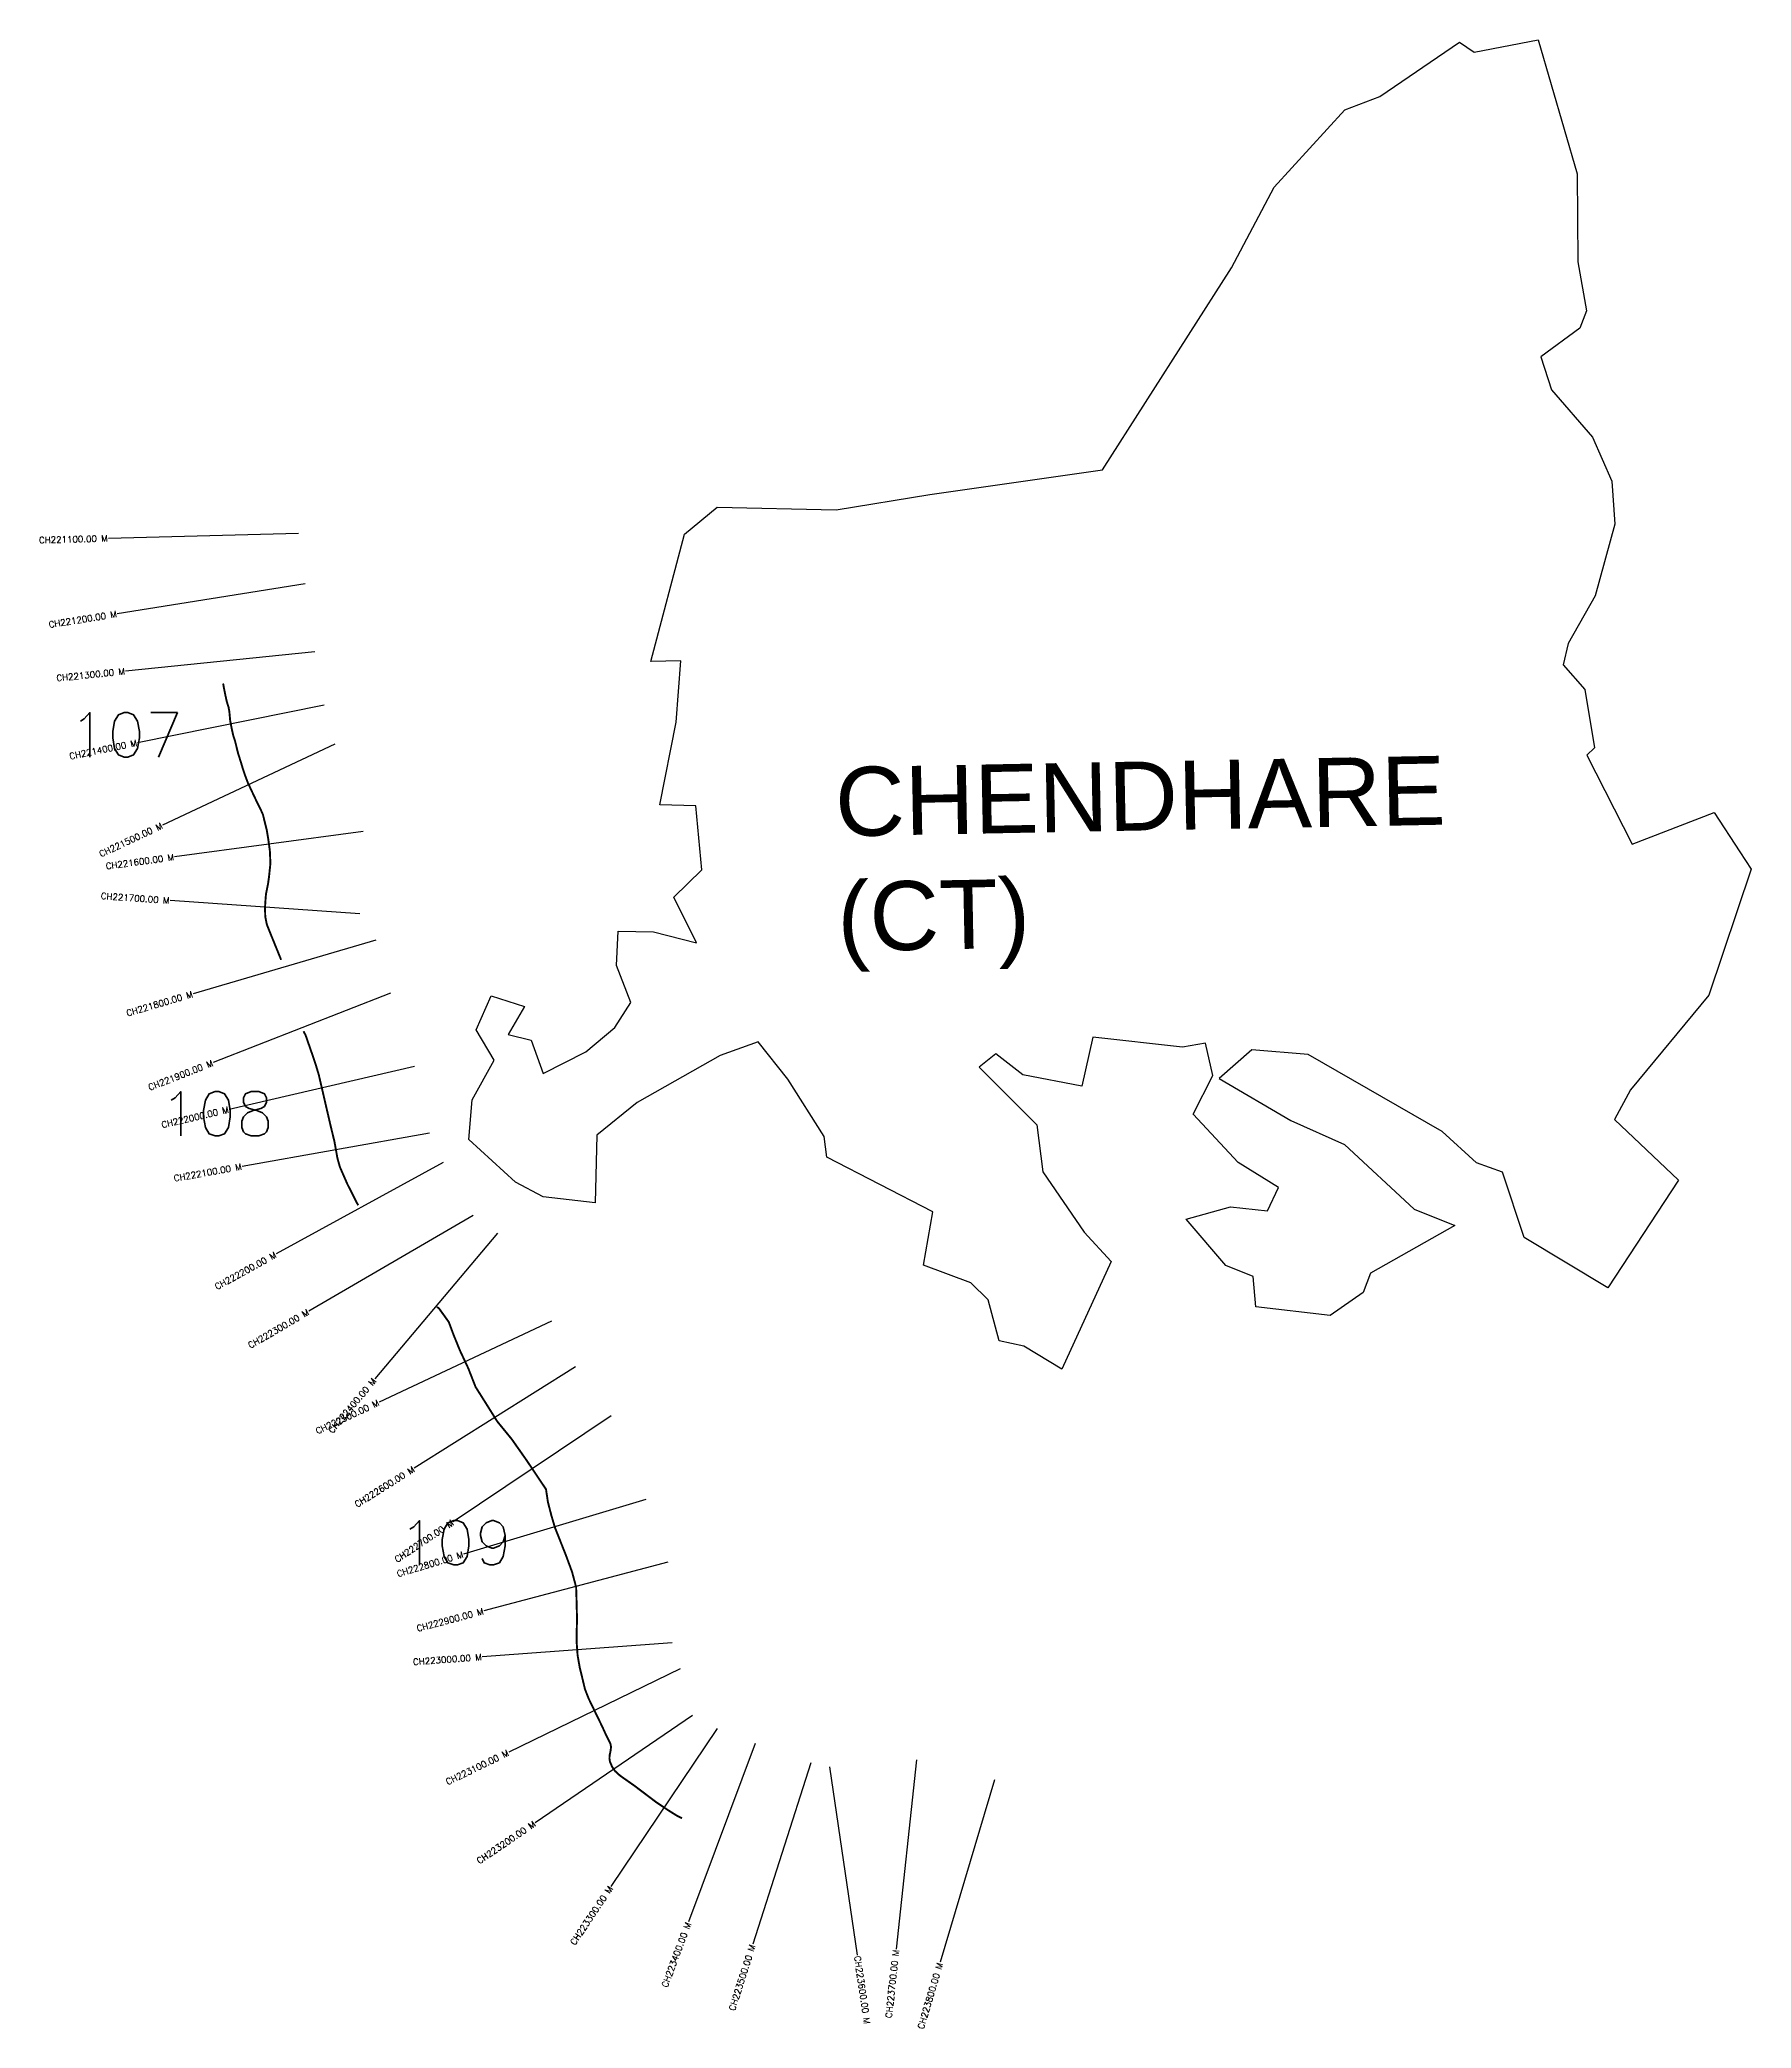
# Model space of a CAD drawing. Header units: metres. Extents: x 274445 to 277142, y 2061906 to 2065041.
import ezdxf
from ezdxf.enums import TextEntityAlignment as Align

# ---------------------------------------------------------------- set-up
doc = ezdxf.new("R2010")
doc.units = ezdxf.units.M
doc.header["$MEASUREMENT"] = 0
for name, color, linetype in [('CS', 134, 'Continuous'), ('CSMark', 6, 'Continuous'), ('NATURALLY PROTECTED', 3, 'Continuous'), ('village', 3, 'Continuous'), ('VILLAGE NAME', 250, 'Continuous')]:
    doc.layers.add(name, color=color, linetype=linetype)
doc.styles.get("Standard").update_dxf_attribs({"font": 'simplex.shx'})

msp = doc.modelspace()

# ---------------------------------------------------------------- linework, layer by layer
at = {"color": 6, "flags": 128}
msp.add_lwpolyline([(276682.7, 2065036.9), (276705.4, 2065021.2)], dxfattribs=at)
at = {"layer": 'CS'}
for p, q in [((274852.7, 2064262.7), (274552.8, 2064254.8)), ((274863.2, 2064183.3), (274566.9, 2064135.9)), ((274878.2, 2064075.9), (274579.7, 2064045.5)), ((274892.8, 2063992), (274598.7, 2063932.7)), ((274909.9, 2063930.3), (274638.2, 2063802.9)), ((274954.5, 2063792.7), (274657.2, 2063752.5)), ((274949.3, 2063663), (274650.1, 2063683.7)), ((274974.2, 2063621.5), (274686.4, 2063536.8)), ((274997.6, 2063537.6), (274718.1, 2063428.6)), ((275035.4, 2063422.2), (274743.1, 2063354.6)), ((275059.2, 2063317.1), (274763.8, 2063264.8)), ((275080.6, 2063271), (274817.5, 2063126.8)), ((275128, 2063187.5), (274868.7, 2063036.6)), ((275166.1, 2063159.2), (274972.7, 2062929.8)), ((275251.1, 2063020.5), (274979.4, 2062893.2)), ((275289, 2062948.6), (275034.9, 2062789.1)), ((275345.5, 2062871.7), (275096.3, 2062704.6)), ((275400.1, 2062739.4), (275112.7, 2062653.5)), ((275434.8, 2062640.7), (275144.8, 2062564)), ((275441.4, 2062513.4), (275142.2, 2062491.5)), ((275453.9, 2062472.4), (275184, 2062341.4)), ((275473.3, 2062399), (275225.3, 2062230.1)), ((275512.3, 2062378.7), (275345, 2062129.6)), ((275572.2, 2062354.7), (275467.4, 2062073.7)), ((275659.8, 2062324.3), (275568.6, 2062038.4)), ((275826.8, 2062329.1), (275794.4, 2062030.8)), ((275689.6, 2062318.1), (275733.1, 2062021.2)), ((275949.7, 2062297.6), (275864, 2062010.1))]:
    msp.add_line(p, q, dxfattribs=at)
at = {"layer": 'NATURALLY PROTECTED', "const_width": 3, "flags": 128}
for points in [[(274733.6, 2064026), (274736.6, 2064010.4), (274739.4, 2063997.5), (274742.1, 2063989.1), (274743.5, 2063981.8), (274744.8, 2063967.2), (274747.8, 2063952.1), (274749.8, 2063943.3), (274752.4, 2063935.6), (274754.7, 2063926.2), (274757.2, 2063916), (274760.8, 2063904.7), (274764.5, 2063892.5), (274768.4, 2063880.7), (274772.6, 2063869.6), (274778.5, 2063857), (274785.6, 2063842), (274792.9, 2063827.2), (274796.5, 2063819.1), (274799.2, 2063807.9), (274802.4, 2063795.2), (274804.8, 2063780.7), (274807.3, 2063762.5), (274808.2, 2063742.4), (274806, 2063721.2), (274804.4, 2063709.8), (274801.2, 2063694), (274800.5, 2063685.3), (274799.6, 2063671.7), (274800.1, 2063658.6), (274802.5, 2063646.1), (274813.9, 2063617.9), (274825.1, 2063590.4)], [(274860.4, 2063477.7), (274863.5, 2063472), (274872.9, 2063445), (274879.7, 2063424.8), (274884.4, 2063409.3), (274903, 2063329.1), (274909.1, 2063304.1), (274913.8, 2063277.8), (274917.7, 2063263.8), (274929.3, 2063237.3), (274943.1, 2063209.8), (274946.6, 2063203.4)], [(275070.8, 2063043.3), (275074.2, 2063040.5), (275089.3, 2063019.5), (275096.7, 2062999.7), (275106.9, 2062974.6), (275120.1, 2062946.4), (275131.6, 2062917), (275143.6, 2062898), (275165.8, 2062862.6), (275188.6, 2062834.7), (275212.3, 2062801), (275242.6, 2062755.7), (275245.6, 2062735.6), (275251.2, 2062713.9), (275256.8, 2062695.1), (275273.7, 2062652.5), (275283.7, 2062625.4), (275290.1, 2062601.4), (275290.8, 2062579.2), (275291.5, 2062550.7), (275290.8, 2062525.1), (275291, 2062513.7), (275292.4, 2062494), (275295.9, 2062474), (275298.3, 2062464.5), (275304, 2062440.7), (275309.7, 2062426), (275322.3, 2062400), (275331.1, 2062381.9), (275337.8, 2062367.2), (275344.2, 2062354.5), (275345.1, 2062349.6), (275344.4, 2062343.3), (275342.9, 2062336.5), (275342.6, 2062331.2), (275343.4, 2062326.2), (275346.7, 2062318.5), (275351.4, 2062311.5), (275359.3, 2062304.3), (275382.2, 2062288.2), (275416.6, 2062262.2), (275435.9, 2062249.3), (275450, 2062240.5), (275457, 2062237.1)]]:
    msp.add_lwpolyline(points, dxfattribs=at)
at = {"layer": 'village', "color": 6}
for points in [[(277142.4, 2063733.2, 0), (277075.3, 2063534.4, 0), (276951.9, 2063385.2, 0), (276927, 2063338.4, 0), (277027.5, 2063243.2, 0), (276916.2, 2063073.2, 0), (276784.5, 2063152.5, 0), (276750.3, 2063255.7, 0), (276709.5, 2063270.4, 0), (276655.1, 2063319.5, 0), (276444.1, 2063441.2, 0), (276355.3, 2063448.4, 0), (276303.7, 2063403.2, 0), (276416.6, 2063337.3, 0), (276501.5, 2063299.1, 0), (276611.3, 2063197.1, 0), (276675.1, 2063171.6, 0), (276542.4, 2063096.6, 0), (276530.8, 2063065.8, 0), (276478.8, 2063029.7, 0), (276361.3, 2063043.5, 0), (276357.1, 2063091.1, 0), (276314.4, 2063108.5, 0), (276251.8, 2063181.6, 0), (276321.5, 2063200.8, 0), (276379.8, 2063194.9, 0), (276397.4, 2063231.7, 0), (276333.6, 2063271.1, 0), (276262.7, 2063347.3, 0), (276293.6, 2063408.1, 0), (276282.3, 2063458.9, 0), (276245.7, 2063452.9, 0), (276104.7, 2063468.4, 0), (276087.4, 2063391.4, 0), (275994.2, 2063409.2, 0), (275951.5, 2063442.2, 0), (275925.6, 2063421.3, 0), (276016.1, 2063330.4, 0), (276025.5, 2063256.1, 0), (276090.8, 2063160.8, 0), (276133.3, 2063114.6, 0), (276055.6, 2062945.2, 0), (275995.9, 2062981.2, 0), (275956.8, 2062989.9, 0), (275939.4, 2063054.5, 0), (275912.4, 2063081.3, 0), (275837.5, 2063108.9, 0), (275852.1, 2063193.2, 0), (275685.3, 2063279.2, 0), (275680.8, 2063311.9, 0), (275623.7, 2063402, 0), (275576.9, 2063461.1, 0), (275517, 2063439.6, 0), (275386.1, 2063365.2, 0), (275322.6, 2063313.7, 0), (275320.1, 2063207.5, 0), (275237.9, 2063216.5, 0), (275194.5, 2063240, 0), (275121.2, 2063307, 0), (275126.4, 2063369.7, 0), (275160.7, 2063432.1, 0), (275132.3, 2063480.2, 0), (275156.2, 2063533.4, 0), (275208.9, 2063517, 0), (275183.2, 2063472.8, 0), (275219, 2063463.8, 0), (275238.2, 2063411.2, 0), (275305.6, 2063445.3, 0), (275351.1, 2063483.7, 0), (275376.2, 2063523.2, 0), (275353.5, 2063581.5, 0), (275356.5, 2063635.5, 0), (275411.9, 2063634.4, 0), (275479.6, 2063617.1, 0), (275443.9, 2063689.4, 0), (275488.3, 2063732.2, 0), (275478.9, 2063832.9, 0), (275421.9, 2063834.9, 0), (275447.8, 2063965, 0), (275454.9, 2064061.6, 0), (275407.7, 2064060.9, 0), (275460.8, 2064261.2, 0), (275512.3, 2064304, 0), (275699.8, 2064299.5, 0), (275847.5, 2064324, 0), (276119.7, 2064362.8, 0), (276323.2, 2064681.1, 0), (276390.6, 2064808.4, 0), (276501.8, 2064930.3, 0), (276556.7, 2064951.4, 0), (276682.7, 2065036.9, 0)], [(276705.4, 2065021.2, 0), (276806.4, 2065040.8, 0), (276867.9, 2064829.4, 0), (276868.8, 2064690.8, 0), (276882.8, 2064613.7, 0), (276872.2, 2064586.1, 0), (276810.6, 2064540.7, 0), (276827.7, 2064488.7, 0), (276892, 2064414.5, 0), (276922.6, 2064344.9, 0), (276927.5, 2064277, 0), (276896.5, 2064164.3, 0), (276853.7, 2064089.3, 0), (276845.7, 2064055.5, 0), (276879.9, 2064016.7, 0), (276895.5, 2063924.5, 0), (276883, 2063912.9, 0), (276954.9, 2063772.7, 0), (277084, 2063822.5, 0), (277124.4, 2063760.8, 0), (277142.4, 2063733.2, 0)]]:
    msp.add_polyline3d(points, dxfattribs=at)

# ---------------------------------------------------------------- texts
at = {"char_height": 70, "attachment_point": 1}
for s, insert in [('107', (274490.6, 2063980.1)), ('108', (274633.9, 2063382.7)), ('109', (275010.1, 2062706.4))]:
    msp.add_mtext_dynamic_manual_height_columns(s, width=95.172, gutter_width=1, heights=[0], dxfattribs=dict(at, insert=insert))
at = {"layer": 'CSMark'}
for s, rotation, p in [('CH221100.00 M', 1.5023, (274551.8, 2064254.8)), ('CH221200.00 M', 9.1012, (274565.9, 2064135.7)), ('CH221300.00 M', 5.8308, (274578.8, 2064045.4)), ('CH221400.00 M', 11.4002, (274597.7, 2063932.5)), ('CH221500.00 M', 25.1188, (274637.3, 2063802.5)), ('CH221600.00 M', 7.7086, (274656.2, 2063752.4)), ('CH221700.00 M', 356.0261, (274649.1, 2063683.8)), ('CH221800.00 M', 16.3851, (274685.4, 2063536.5)), ('CH221900.00 M', 21.3064, (274717.2, 2063428.2)), ('CH222000.00 M', 13.0227, (274742.2, 2063354.4)), ('CH222100.00 M', 10.0336, (274762.8, 2063264.6)), ('CH222200.00 M', 28.7149, (274816.6, 2063126.3)), ('CH222300.00 M', 30.2091, (274867.8, 2063036.1)), ('CH222400.00 M', 49.8782, (274972.1, 2062929.1)), ('CH222500.00 M', 25.1006, (274978.5, 2062892.8)), ('CH222600.00 M', 32.1238, (275034, 2062788.5)), ('CH222700.00 M', 33.8285, (275095.4, 2062704.1)), ('CH222800.00 M', 16.6382, (275111.7, 2062653.2)), ('CH222900.00 M', 14.8139, (275143.8, 2062563.7)), ('CH223000.00 M', 4.1837, (275141.2, 2062491.4)), ('CH223100.00 M', 25.8776, (275183.1, 2062341)), ('CH223200.00 M', 34.2505, (275224.5, 2062229.6)), ('CH223300.00 M', 56.1084, (275344.5, 2062128.8)), ('CH223400.00 M', 69.5467, (275467.1, 2062072.7)), ('CH223500.00 M', 72.3045, (275568.3, 2062037.5)), ('CH223700.00 M', 83.7997, (275794.3, 2062029.9)), ('CH223800.00 M', 73.4144, (275863.8, 2062009.1))]:
    msp.add_text(s, height=10, rotation=rotation, dxfattribs=at).set_placement(p, align=Align.MIDDLE_RIGHT)
msp.add_text('CH223600.00 M', height=10, rotation=278.3336, dxfattribs=at).set_placement((275733.3, 2062020.2), align=Align.MIDDLE_LEFT)
at = {"layer": 'VILLAGE NAME', "insert": (275697.3, 2063893.7), "char_height": 108.748, "attachment_point": 1, "rotation": 1.1028}
msp.add_mtext_dynamic_manual_height_columns('{\\fArial|b0|i0|c0|p34;CHENDHARE (CT)}', width=726.929, gutter_width=543.7, heights=[0], dxfattribs=at)

doc.saveas('drawing.dxf')
